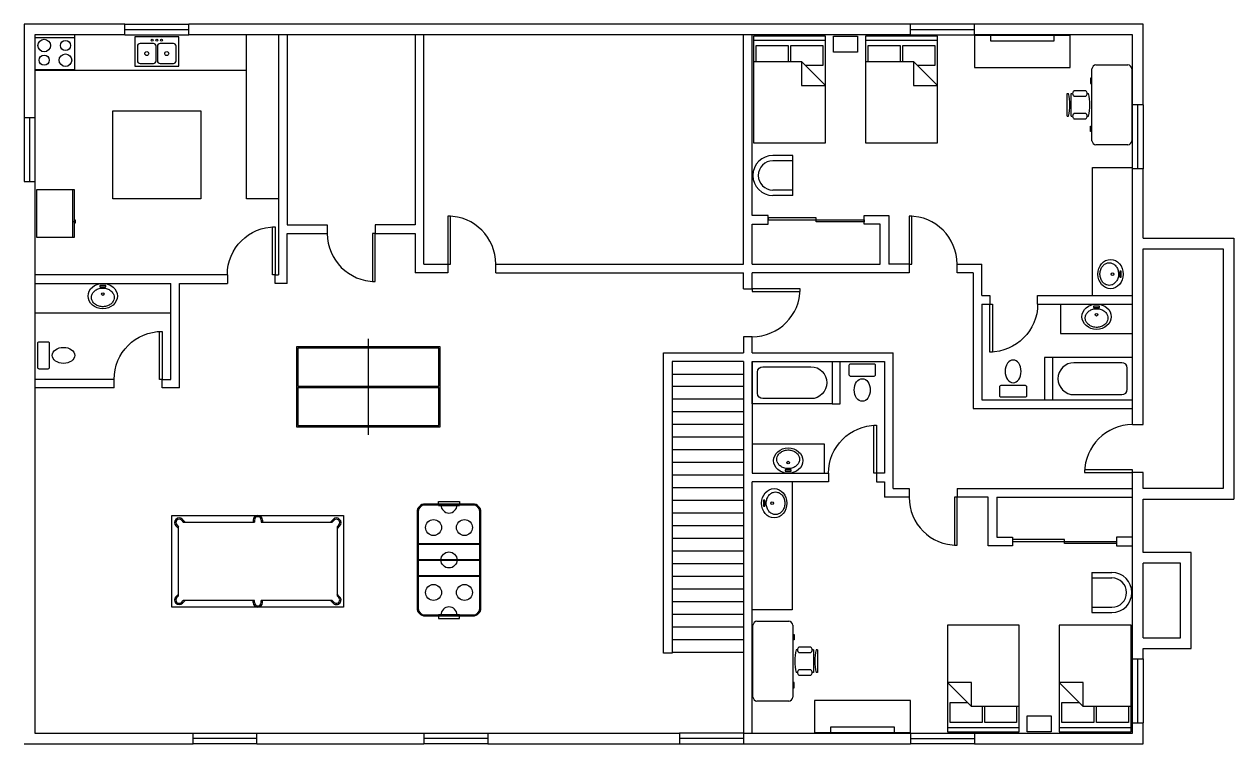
# Model space of a CAD drawing. Header units: inches. Extents: x -507 to 908, y 0 to 540.
# Drawn here: x 0 to 908, y 0 to 540 of the extents above; entities that cross this region are included whole.
import ezdxf

# ---------------------------------------------------------------- set-up
doc = ezdxf.new("R2010")
doc.units = ezdxf.units.IN
doc.header["$MEASUREMENT"] = 0
for name, color, linetype in [('flr-b', 130, 'Continuous'), ('flr-b-a-glaz', 2, 'Continuous'), ('flr-b-a-glaz-sill', 1, 'Continuous'), ('flr-b-door', 50, 'Continuous'), ('flr-b-furn', 230, 'Continuous')]:
    doc.layers.add(name, color=color, linetype=linetype)
doc.styles.add('ATTR', font='romans.shx', dxfattribs={"width": 0.8, "height": 0.400023})

# ---------------------------------------------------------------- blocks, each defined once
blk = doc.blocks.new('door-36')
blk.add_lwpolyline([(0, 0), (2, 0), (2, 36), (0, 36)], close=True)
blk.add_arc((0, 0), 36, 0, 90)
blk = doc.blocks.new('water-closet')
blk.add_lwpolyline([(-9, -9), (9, -9, 0.414214), (10, -8), (10, -1, 0.414214), (9, 0), (-9, 0, 0.414214), (-10, -1), (-10, -8, 0.414214)], format="xyb", close=True)
blk.add_ellipse((0, -19.5), major_axis=(0, 8.5), ratio=0.705882)
blk = doc.blocks.new('lav-2')
blk.add_lwpolyline([(-2.25, -2.5), (2.25, -2.5), (2.25, -1.5), (-2.25, -1.5)], close=True)
blk.add_circle((0, -8), 1)
blk.add_ellipse((0, -9.5), major_axis=(11, 0), ratio=0.863636)
blk.add_open_spline([(8.5, -10.5), (8.5, -9.88), (8.4, -9.25), (7.93, -7.88), (7.51, -7.13), (6.34, -5.78), (5.6, -5.18), (3.88, -4.22), (2.91, -3.87), (0.86, -3.48), (-0.22, -3.45), (-2.3, -3.71), (-3.31, -4), (-5.11, -4.85), (-5.91, -5.41), (-7.2, -6.7), (-7.69, -7.43), (-8.34, -8.94), (-8.5, -9.73), (-8.5, -11.3), (-8.33, -12.09), (-7.67, -13.6), (-7.18, -14.33), (-5.88, -15.61), (-5.08, -16.17), (-3.27, -17.02), (-2.26, -17.3), (-0.17, -17.55), (0.9, -17.51), (2.95, -17.12), (3.92, -16.76), (5.63, -15.8), (6.37, -15.19), (7.53, -13.84), (7.95, -13.09), (8.4, -11.73), (8.5, -11.11), (8.5, -10.5)], degree=3, knots=[0, 0, 0, 0, 0.283107, 0.283107, 0.640727, 0.640727, 0.998347, 0.998347, 1.355967, 1.355967, 1.713588, 1.713588, 2.071208, 2.071208, 2.428828, 2.428828, 2.786448, 2.786448, 3.144068, 3.144068, 3.501688, 3.501688, 3.859308, 3.859308, 4.216928, 4.216928, 4.574549, 4.574549, 4.932169, 4.932169, 5.289789, 5.289789, 5.647409, 5.647409, 6.005029, 6.005029, 6.283185, 6.283185, 6.283185, 6.283185])
blk = doc.blocks.new('tub')
for p, q in [((52, 28), (16, 28)), ((56, 8), (56, 24)), ((16, 4), (52, 4))]:
    blk.add_line(p, q)
blk.add_lwpolyline([(0, 0), (60, 0), (60, 32), (0, 32)], close=True)
for centre, radius, start, end in [((16, 16), 12, 90, 270), ((52, 24), 4, 0, 90), ((52, 8), 4, 270, 0)]:
    blk.add_arc(centre, radius, start, end)
blk = doc.blocks.new('bed-double')
for p, q in [((0, 77), (54, 77)), ((2, 61), (2, 73)), ((2, 73), (26, 73)), ((26, 73), (26, 61)), ((28, 61), (28, 73)), ((28, 73), (52, 73)), ((52, 73), (52, 58)), ((0, 61), (36, 61)), ((36, 61), (54, 43)), ((36, 61), (36, 43)), ((52, 58), (39, 58)), ((36, 43), (54, 43))]:
    blk.add_line(p, q)
blk.add_lwpolyline([(0, 0), (54, 0), (54, 80), (0, 80)], close=True)
blk = doc.blocks.new('dresser-1')
for points in [[(0, 0), (72, 0), (72, 24), (0, 24)], [(12, 20), (60, 20), (60, 24), (12, 24)]]:
    blk.add_lwpolyline(points, close=True)
blk = doc.blocks.new('Desk - 30 x 60 in.')
at = {"linetype": 'Continuous'}
for p, q in [((-26.999995, 0), (26.999995, 0)), ((-29.999995, -27), (-29.999995, -3)), ((29.999995, -3), (29.999995, -27)), ((26.999995, -30), (-26.999995, -30)), ((-20.000005, -30), (-20.000005, -31)), ((-20.000005, -31), (-16.000005, -31)), ((-16.000005, -31), (-16.000005, -30)), ((15.999995, -31), (15.999995, -30)), ((19.999995, -31), (15.999995, -31)), ((19.999995, -30), (19.999995, -31))]:
    blk.add_line(p, q, dxfattribs=at)
for centre, start, end in [((-26.499995, -3.5), 98.1301, 171.8699), ((26.499995, -3.5), 8.130102, 81.8699), ((-26.499995, -26.5), 188.1301, 261.8699), ((26.499995, -26.5), 278.1301, 351.8699)]:
    blk.add_arc(centre, 3.535534, start, end, dxfattribs=at)
blk = doc.blocks.new('Chair - Desk')
at = {"linetype": 'Continuous'}
for p, q in [((-8.5, 0), (-8.5, -1)), ((-8.5, 0), (8.5, 0)), ((8.5, 0), (8.5, -1)), ((-10.5, -5), (-10.5, -14)), ((-8.5, -3), (-8.5, -4)), ((-8.5, -3), (8.5, -3)), ((-6.5, -14), (-6.5, -5)), ((-2, -3), (-2, -1.9355)), ((2, -1.9576), (2, -3)), ((6.5, -5), (6.5, -14)), ((8.5, -3), (8.5, -4)), ((10.5, -14), (10.5, -5)), ((-8.5, -15), (-8.5, -16)), ((8.5, -15), (8.5, -16))]:
    blk.add_line(p, q, dxfattribs=at)
for centre, radius, start, end in [((-8.5, -6.5), 2.5, 36.8699, 143.1301), ((0, 34.625), 36.625, 256.5803, 283.4197), ((8.5, -6.5), 2.5, 36.8699, 143.1301), ((-8.5, -12.5), 2.5, 216.8699, 323.1301), ((0, 19.625), 36.625, 256.5803, 283.4197), ((8.5, -12.5), 2.5, 216.8699, 323.1301)]:
    blk.add_arc(centre, radius, start, end, dxfattribs=at)
blk = doc.blocks.new('chair-2')
for p, q in [((-15, 0), (-15, 15)), ((-11, 0), (-11, 15)), ((11, 0), (11, 15)), ((15, 0), (15, 15)), ((-15, 0), (15, 0))]:
    blk.add_line(p, q)
for radius in [15, 11]:
    blk.add_arc((0, 15), radius, 0, 180)
blk = doc.blocks.new('Pool Table')
at = {"linetype": 'Continuous'}
for p, q in [((0, -69.0001), (0, 0)), ((0, 0), (129.00003, 0)), ((129.00003, 0), (129.00003, -69.0001)), ((3, -7.9498), (4.99998, -9.9498)), ((3.70712, -7.2427), (4.98909, -8.5247)), ((5, -60.4868), (5, -8.528)), ((7.242641, -3.7071), (8.53515, -4.9997)), ((7.949734, -3), (9.94862, -4.9989)), ((8.519687, -5), (62, -5)), ((61, -3.5), (61, -5)), ((62, -3.5), (62, -5)), ((67, -3.5), (67, -5)), ((67, -5), (120.47733, -5)), ((68, -3.5), (68, -5)), ((121.05023, -3), (119.05133, -4.9989)), ((121.75733, -3.7071), (120.45533, -5.0091)), ((126.00003, -7.9498), (124.00003, -9.9498)), ((124.00003, -8.522), (124.00003, -60.4624)), ((125.29283, -7.2427), (124.01093, -8.5247)), ((3, -61.0503), (4.99998, -59.0503)), ((3.70712, -61.7574), (4.98909, -60.4754)), ((126.00003, -61.0503), (124.00003, -59.0503)), ((125.29283, -61.7574), (124.01093, -60.4754)), ((129.00003, -69.0001), (0, -69.0001)), ((7.242641, -65.2929), (8.544628, -63.9909)), ((7.949734, -66.0001), (9.94862, -64.0012)), ((62, -64.0001), (8.52181, -64.0001)), ((61, -65.5001), (61, -64.0001)), ((62, -65.5001), (62, -64.0001)), ((67, -65.5001), (67, -64.0001)), ((120.44533, -64.0001), (67, -64.0001)), ((68, -65.5001), (68, -64.0001)), ((121.05023, -66.0001), (119.05133, -64.0012)), ((121.75733, -65.2929), (120.45533, -63.9909))]:
    blk.add_line(p, q, dxfattribs=at)
for centre, radius, start, end in [((64.5, -3.5), 3.5, 0, 180), ((5.47488, -5.4749), 3.5, 45, 225), ((5.47488, -5.4749), 2.5, 45, 225), ((64.5, -3.5), 2.5, 0, 180), ((123.52513, -5.4749), 3.5, 315, 135), ((123.52513, -5.4749), 2.5, 315, 135), ((5.47488, -63.5252), 3.5, 135, 315), ((5.47488, -63.5252), 2.5, 135, 315), ((123.52513, -63.5252), 3.5, 225, 45.00001), ((123.52513, -63.5252), 2.5, 225, 45.00001), ((64.5, -65.5001), 3.5, 180, 0), ((64.5, -65.5001), 2.5, 180, 0)]:
    blk.add_arc(centre, radius, start, end, dxfattribs=at)
at = {"style": 'ATTR', "width": 0.8, "flags": 9}
blk.add_attdef('ESTCODE', (0, 0), '', height=0.0258, dxfattribs=at)
blk = doc.blocks.new('range')
blk.add_line((-15, -2), (15, -2))
blk.add_lwpolyline([(-15, -26), (15, -26), (15, 0), (-15, 0)], close=True)
for centre, radius in [((-8, -8), 4.75), ((8, -8), 3.75), ((-8, -19), 3.75), ((8, -19), 4.75)]:
    blk.add_circle(centre, radius)
blk = doc.blocks.new('sink-1')
blk.add_lwpolyline([(0, 0), (33, 0), (33, 22), (0, 22)], close=True)
for points in [[(4, 2), (14, 2, 0.414214), (16, 4), (16, 15, 0.414214), (14, 17), (4, 17, 0.414214), (2, 15), (2, 4, 0.414214)], [(19, 2), (29, 2, 0.414214), (31, 4), (31, 15, 0.414214), (29, 17), (19, 17, 0.414214), (17, 15), (17, 4, 0.414214)]]:
    blk.add_lwpolyline(points, format="xyb", close=True)
for centre, radius in [((13, 19.5), 0.75), ((16.5, 19.5), 0.75), ((20, 19.5), 0.75), ((9, 9.5), 1.5), ((24, 9.5), 1.5)]:
    blk.add_circle(centre, radius)
blk = doc.blocks.new('Refrigerator-2 door - 36 in top')
for p, q in [((0, -26.999999), (36, -26.999999)), ((12, -26.999999), (12, -28.999999)), ((11, -27.999999), (11, -28.999999)), ((11, -28.999999), (13, -28.999999)), ((13, -28.999999), (13, -27.999999))]:
    blk.add_line(p, q)
blk.add_lwpolyline([(0, -27.999999), (0, 0), (36, 0), (36, -27.999999)], close=True)

msp = doc.modelspace()

# ---------------------------------------------------------------- linework, layer by layer
at = {"layer": 'flr-b'}
for p, q in [((0, 540), (0, 470)), ((75.5, 540), (0, 540)), ((75.5, 532), (75.5, 540)), ((123.5, 532), (123.5, 540)), ((665.25, 540), (123.5, 540)), ((665.25, 532), (665.25, 540)), ((840, 540), (713.25, 540)), ((713.25, 532), (713.25, 540)), ((840, 479.5), (840, 540)), ((8, 532), (8, 470)), ((75.5, 532), (8, 532)), ((665.25, 532), (123.5, 532)), ((191, 532), (191, 352)), ((197.5, 532), (197.5, 389.46)), ((293.5, 532), (293.5, 389.46)), ((300, 360), (300, 532)), ((540, 360), (540, 532)), ((546.5, 396.5), (546.5, 532)), ((832, 532), (713.25, 532)), ((832, 479.5), (832, 532)), ((840, 479.5), (832, 479.5)), ((0, 470), (8, 470)), ((832, 239.5), (832, 431.5)), ((840, 431.5), (832, 431.5)), ((840, 379.5), (840, 431.5)), ((0, 422), (8, 422)), ((8, 422), (8, 8)), ((558.5, 396.5), (546.5, 396.5)), ((558.5, 390), (558.5, 396.5)), ((630.5, 390), (630.5, 396.5)), ((630.5, 396.5), (649, 396.5)), ((649, 396.5), (649, 360)), ((197.5, 389.46), (227.5, 389.46)), ((197.5, 382.96), (227.5, 382.96)), ((197.5, 345.5), (197.5, 382.96)), ((227.5, 389.46), (227.5, 382.96)), ((293.5, 389.46), (263.5, 389.5)), ((263.5, 389.5), (263.5, 382.96)), ((263.5, 382.96), (293.5, 382.96)), ((293.5, 382.96), (293.5, 353.5)), ((546.5, 390), (558.5, 390)), ((546.5, 360), (546.5, 390)), ((642.5, 390), (630.5, 390)), ((642.5, 360), (642.5, 390)), ((840, 379.5), (908, 379.5)), ((908, 379.5), (908, 183.5)), ((840, 239.5), (840, 371.5)), ((840, 371.5), (900, 371.5)), ((900, 371.5), (900, 191.5)), ((300, 360), (318, 360)), ((318, 360), (318, 353.5)), ((354, 360), (540, 360)), ((354, 353.5), (354, 360)), ((546.5, 360), (642.5, 360)), ((664.25, 360), (649, 360)), ((664.25, 360), (664.25, 353.5)), ((700.25, 353.5), (700.25, 360)), ((700.25, 360), (718.75, 360)), ((718.75, 336.5), (718.75, 360)), ((718.75, 360), (718.75, 360)), ((152.5, 352), (8, 352)), ((8, 345.5), (110, 345.5)), ((110, 273.5), (110, 345.5)), ((116.5, 267), (116.5, 345.5)), ((116.5, 345.5), (152.5, 345.5)), ((152.5, 352), (152.5, 345.5)), ((188.5, 345.5), (188.5, 352)), ((188.5, 352), (191, 352)), ((197.5, 345.5), (188.5, 345.5)), ((318, 353.5), (293.5, 353.5)), ((354, 353.5), (540, 353.5)), ((540, 341.5), (540, 353.5)), ((664.25, 353.5), (546.5, 353.5)), ((546.5, 341.5), (546.5, 353.5)), ((712.25, 353.5), (700.25, 353.5)), ((712.25, 353.5), (712.25, 251.5)), ((540, 341.5), (546.5, 341.5)), ((718.75, 336.5), (724.75, 336.5)), ((724.75, 336.5), (724.75, 330)), ((760.75, 330), (760.75, 336.5)), ((760.75, 336.5), (832, 336.5)), ((718.75, 330), (724.75, 330)), ((718.75, 330), (718.75, 258)), ((760.75, 330), (832, 330)), ((540, 305.5), (540, 293.5)), ((546.5, 305.5), (540, 305.5)), ((546.5, 293.5), (546.5, 305.5)), ((480, 68), (480, 293.5)), ((480, 293.5), (540, 293.5)), ((546.5, 293.5), (652.25, 293.5)), ((652.25, 191.5), (652.25, 293.5)), ((540, 287), (486.5, 287)), ((486.5, 287), (486.5, 68)), ((540, 287), (540, 8)), ((546.5, 287), (645.75, 287)), ((546.5, 287), (546.5, 203)), ((645.75, 287), (645.75, 203)), ((67.5, 273.5), (8, 273.5)), ((67.5, 267), (67.5, 273.5)), ((103.5, 267), (103.5, 273.5)), ((103.5, 273.5), (110, 273.5)), ((486.5, 277.5), (540, 277.5)), ((67.5, 267), (8, 267)), ((116.5, 267), (103.5, 267)), ((540, 268), (486.5, 268)), ((540, 258.5), (486.5, 258.5)), ((718.75, 258), (832, 258)), ((540, 249), (486.5, 249)), ((712.25, 251.5), (832, 251.5)), ((540, 239.5), (486.5, 239.5)), ((832, 239.5), (840, 239.5)), ((540, 230), (486.5, 230)), ((540, 220.5), (486.5, 220.5)), ((540, 211), (486.5, 211)), ((540, 201.5), (486.5, 201.5)), ((546.5, 203), (603.75, 203)), ((603.75, 203), (603.75, 196.5)), ((645.75, 203), (639.75, 203)), ((639.75, 203), (639.75, 196.5)), ((840, 203.5), (832, 203.5)), ((832, 63.75), (832, 203.5)), ((840, 191.5), (840, 203.5)), ((540, 192), (486.5, 192)), ((546.5, 8), (546.5, 196.5)), ((603.75, 196.5), (546.5, 196.5)), ((639.75, 196.5), (645.75, 196.5)), ((645.75, 196.5), (645.75, 185)), ((652.25, 191.5), (664.25, 191.5)), ((664.25, 191.5), (664.25, 185)), ((700.25, 191.5), (832, 191.5)), ((700.25, 191.5), (700.25, 185)), ((900, 191.5), (840, 191.5)), ((540, 182.5), (486.5, 182.5)), ((664.25, 185), (645.75, 185)), ((723.5, 185), (700.25, 185)), ((723.5, 148.5), (723.5, 185)), ((730, 185), (832, 185)), ((730, 185), (730, 155)), ((840, 183.5), (908, 183.5)), ((840, 143.5), (840, 183.5)), ((540, 173), (486.5, 173)), ((540, 163.5), (486.5, 163.5)), ((730, 155), (742, 155)), ((742, 155), (742, 148.5)), ((832, 155), (820, 155)), ((820, 155), (820, 148.5)), ((540, 154), (486.5, 154)), ((742, 148.5), (723.5, 148.5)), ((820, 148.5), (832, 148.5)), ((540, 144.5), (486.5, 144.5)), ((876, 143.5), (840, 143.5)), ((876, 71.5), (876, 143.5)), ((540, 135), (486.5, 135)), ((832, 79.5), (832, 135.5)), ((840, 79.5), (840, 135.5)), ((868, 135.5), (840, 135.5)), ((868, 79.5), (868, 135.5)), ((540, 125.5), (486.5, 125.5)), ((540, 116), (486.5, 116)), ((540, 106.5), (486.5, 106.5)), ((540, 97), (486.5, 97)), ((540, 87.5), (486.5, 87.5)), ((540, 78), (486.5, 78)), ((840, 79.5), (868, 79.5)), ((486.5, 68), (480, 68)), ((540, 68.5), (486.5, 68.5)), ((832, 63.75), (840, 63.75)), ((840, 71.5), (876, 71.5)), ((840, 63.75), (840, 71.5)), ((832, 8), (832, 15.75)), ((832, 15.75), (840, 15.75)), ((840, 0), (840, 15.75)), ((0, 0), (126.75, 0)), ((8, 8), (126.75, 8)), ((126.75, 0), (126.75, 8)), ((174.75, 0), (174.75, 8)), ((174.75, 8), (300, 8)), ((300, 8), (300, 0)), ((348, 8), (348, 0)), ((348, 8), (492, 8)), ((492, 8), (492, 0)), ((540, 8), (540, 0)), ((540, 8), (665.25, 8)), ((665.25, 8), (665.25, 0)), ((713.25, 8), (713.25, 0)), ((713.25, 8), (832, 8)), ((174.75, 0), (300, 0)), ((348, 0), (492, 0)), ((540, 0), (665.25, 0)), ((713.25, 0), (840, 0))]:
    msp.add_line(p, q, dxfattribs=at)
at = {"layer": 'flr-b-a-glaz'}
for p, q in [((75.5, 536), (123.5, 536)), ((665.25, 536), (713.25, 536)), ((836, 431.5), (836, 479.5)), ((4, 470), (4, 422)), ((836, 15.75), (836, 63.75)), ((174.75, 4), (126.75, 4)), ((348, 4), (300, 4)), ((540, 4), (492, 4)), ((665.25, 4), (713.25, 4))]:
    msp.add_line(p, q, dxfattribs=at)
at = {"layer": 'flr-b-a-glaz-sill'}
for p, q in [((75.5, 540), (123.5, 540)), ((713.25, 540), (665.25, 540)), ((75.5, 532), (123.5, 532)), ((665.25, 532), (713.25, 532)), ((832, 431.5), (832, 479.5)), ((840, 479.5), (840, 431.5)), ((0, 470), (0, 422)), ((8, 470), (8, 422)), ((832, 15.75), (832, 63.75)), ((840, 63.75), (840, 15.75)), ((126.75, 8), (174.75, 8)), ((300, 8), (348, 8)), ((540, 8), (492, 8)), ((665.25, 8), (713.25, 8)), ((174.75, 0), (126.75, 0)), ((348, 0), (300, 0)), ((492, 0), (540, 0)), ((713.25, 0), (665.25, 0))]:
    msp.add_line(p, q, dxfattribs=at)
at = {"layer": 'flr-b-door'}
for p, q in [((594.5, 394.75), (558.5, 394.75)), ((558.5, 394.75), (558.5, 393.25)), ((558.5, 393.25), (630.5, 393.25)), ((594.5, 391.75), (594.5, 394.75)), ((630.5, 391.75), (594.5, 391.75)), ((630.5, 393.25), (630.5, 391.75)), ((781, 153.25), (742, 153.25)), ((742, 153.25), (742, 151.75)), ((742, 151.75), (820, 151.75)), ((781, 150.25), (781, 153.25)), ((820, 150.25), (781, 150.25)), ((820, 151.75), (820, 150.25))]:
    msp.add_line(p, q, dxfattribs=at)
at = {"layer": 'flr-b-furn'}
for p, q in [((167, 409), (167, 532)), ((8, 505.5), (167, 505.5)), ((802, 336.5), (802, 432.5)), ((802, 432.5), (832, 432.5)), ((191, 409), (167, 409)), ((778, 330), (778, 308)), ((8, 323.5), (110, 323.5)), ((258.31, 303.81), (258.31, 231.81)), ((778, 308), (832, 308)), ((204.31, 297.81), (204.31, 237.81)), ((312.31, 297.81), (204.31, 297.81)), ((311.31, 296.81), (205.31, 296.81)), ((205.31, 296.81), (205.31, 268.31)), ((311.31, 268.31), (311.31, 296.81)), ((312.31, 237.81), (312.31, 297.81)), ((612.5, 255), (612.5, 287)), ((772, 290), (766, 290)), ((766, 290), (766, 258)), ((205.31, 268.31), (311.31, 268.31)), ((205.31, 267.31), (311.31, 267.31)), ((205.31, 267.31), (205.31, 238.81)), ((311.31, 238.81), (311.31, 267.31)), ((606.5, 255), (612.5, 255)), ((204.31, 237.81), (312.31, 237.81)), ((205.31, 238.81), (311.31, 238.81)), ((546.5, 225), (600.5, 225)), ((600.5, 225), (600.5, 203)), ((576.5, 196.5), (576.5, 100.5)), ((310.88, 178.94), (310.88, 181.94)), ((310.88, 181.94), (326.88, 181.94)), ((326.88, 181.94), (326.88, 178.94)), ((294.88, 173.94), (294.88, 101.94)), ((295.62, 173.94), (295.62, 101.94)), ((336.88, 179.94), (300.88, 179.94)), ((336.88, 179.19), (300.88, 179.19)), ((310.88, 178.94), (326.88, 178.94)), ((342.12, 101.94), (342.12, 173.94)), ((342.88, 101.94), (342.88, 173.94)), ((295.62, 150.19), (342.12, 150.19)), ((295.62, 149.69), (342.12, 149.69)), ((295.62, 138.19), (342.12, 138.19)), ((295.62, 137.69), (342.12, 137.69)), ((295.62, 126.19), (342.12, 126.19)), ((295.62, 125.69), (342.12, 125.69)), ((576.5, 100.5), (546.5, 100.5)), ((300.88, 96.69), (336.88, 96.69)), ((300.88, 95.94), (336.88, 95.94)), ((310.88, 96.94), (310.88, 93.94)), ((310.88, 96.94), (326.88, 96.94)), ((310.88, 93.94), (326.88, 93.94)), ((326.88, 93.94), (326.88, 96.94))]:
    msp.add_line(p, q, dxfattribs=at)
for points in [[(607.5, 531), (625.5, 531), (625.5, 519), (607.5, 519)], [(66.5, 475), (132.5, 475), (132.5, 409), (66.5, 409)], [(771, 9), (753, 9), (753, 21), (771, 21)]]:
    msp.add_lwpolyline(points, close=True, dxfattribs=at)
for centre in [(307.25, 162.31), (330.5, 162.31), (318.88, 137.94), (307.25, 113.56), (330.5, 113.56)]:
    msp.add_circle(centre, 6, dxfattribs=at)
for centre, radius, start, end in [((300.88, 173.94), 6, 90, 180), ((300.88, 173.94), 5.25, 90, 180), ((318.88, 179.19), 6, 180, 0), ((336.88, 173.94), 6, 0, 90), ((336.88, 173.94), 5.25, 0, 90), ((300.88, 101.94), 6, 180, 270), ((300.88, 101.94), 5.25, 180, 270), ((318.88, 96.69), 6, 0, 180), ((336.88, 101.94), 6, 270, 0), ((336.88, 101.94), 5.25, 270, 0)]:
    msp.add_arc(centre, radius, start, end, dxfattribs=at)

# ---------------------------------------------------------------- block references
at = {"layer": 'flr-b-door'}
for p in [(318, 360), (664.25, 360)]:
    msp.add_blockref('door-36', p, dxfattribs=at)
at = {"layer": 'flr-b-door', "xscale": -1}
for p in [(188.5, 352), (103.5, 273.5), (639.75, 203)]:
    msp.add_blockref('door-36', p, dxfattribs=at)
at = {"layer": 'flr-b-door'}
for p, rotation in [((263.5, 382.96), 180), ((546.5, 341.5), 270), ((832, 203.5), 90), ((700.25, 185), 180)]:
    msp.add_blockref('door-36', p, dxfattribs=dict(at, rotation=rotation))
at = {"layer": 'flr-b-door', "xscale": -1, "rotation": 180}
msp.add_blockref('door-36', (724.75, 330), dxfattribs=at)
at = {"layer": 'flr-b-furn'}
for name, p in [('range', (23, 532)), ('sink-1', (83, 508.5)), ('bed-double', (547.5, 451)), ('bed-double', (631.5, 451)), ('dresser-1', (713.25, 507.5)), ('lav-2', (59, 345.5)), ('lav-2', (805, 330)), ('water-closet', (629.12, 285)), ('tub', (772, 258)), ('Pool Table', (110.81, 171.44))]:
    msp.add_blockref(name, p, dxfattribs=at)
for name, p, rotation in [('Desk - 30 x 60 in.', (831.5, 479.5), 270), ('Chair - Desk', (783, 479.5), 90), ('chair-2', (577, 426.5), 89.99999999999999), ('Refrigerator-2 door - 36 in top', (9.5, 380), 90), ('lav-2', (825, 352.5), 270), ('water-closet', (10, 291.5), 90), ('lav-2', (573.5, 203), 180), ('lav-2', (553.5, 180.5), 89.99999999999999), ('chair-2', (801.5, 113.5), 270), ('Desk - 30 x 60 in.', (547, 62), 90), ('bed-double', (747, 89), 180), ('bed-double', (831, 89), 180), ('Chair - Desk', (595.5, 62), 270), ('dresser-1', (665.25, 32.5), 180)]:
    msp.add_blockref(name, p, dxfattribs=dict(at, rotation=rotation))
at = {"layer": 'flr-b-furn', "xscale": -1}
msp.add_blockref('tub', (606.5, 255), dxfattribs=at)
at = {"layer": 'flr-b-furn', "xscale": -1, "rotation": 180}
msp.add_blockref('water-closet', (742.37, 260), dxfattribs=at)

doc.saveas('drawing.dxf')
